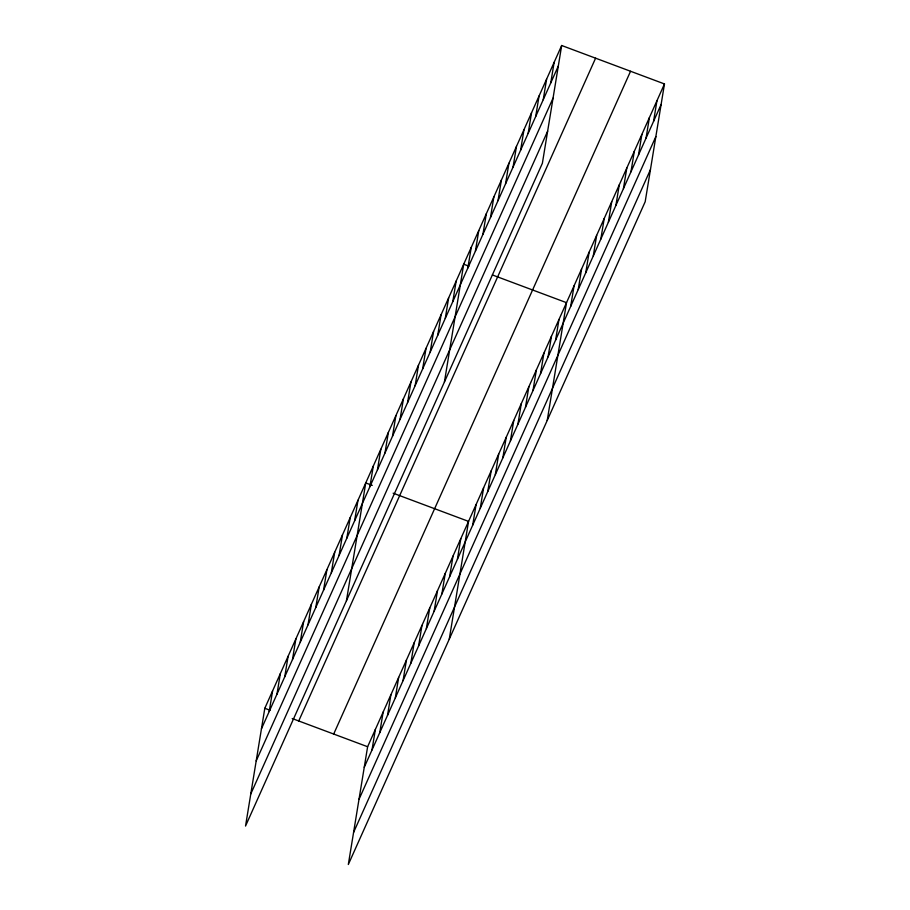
<?xml version="1.0" encoding="UTF-8"?>
<svg xmlns="http://www.w3.org/2000/svg" width="910" height="910" viewBox="0 0 910 910"><rect width="100%" height="100%" fill="white"/><g stroke="black" fill="none" stroke-linecap="round" stroke-linejoin="round"><path stroke-width="1.36" d="M561.675 45.5L264.81 708.287L245.529 826.053L542.383 163.265L561.675 45.5L664.471 83.947L645.19 201.713L348.325 864.5L367.617 746.735L664.471 83.947M269.212 711.495L272.579 690.952M276.97 694.171L280.337 673.616M284.739 676.835L288.106 656.281M292.497 659.5L295.864 638.945M300.266 642.164L303.633 621.61M308.024 624.829L311.391 604.274M315.793 607.493L319.16 586.939M323.562 590.158L326.917 569.615M331.32 572.822L334.687 552.279M339.089 555.487L342.456 534.943M346.846 538.151L350.213 517.608M354.616 520.827L357.983 500.272M346.46 600.702L365.74 482.937L372.27 485.383M369.915 486.668L373.282 466.113M377.445 469.833L380.812 449.29M384.987 453.009L388.354 432.466M392.517 436.186L395.884 415.642M400.059 419.362L403.426 398.819M407.589 402.538L410.956 381.995M415.131 385.715L418.498 365.16M422.661 368.891L426.028 348.337M430.202 352.068L433.57 331.513M437.733 335.244L441.1 314.689M372.008 749.954L375.375 729.399M445.274 318.42L448.641 297.866M379.777 732.618L383.144 712.064M452.805 301.597L456.172 281.042M387.535 715.283L390.902 694.728M444.421 381.984L463.702 264.219L468.923 266.175M395.304 697.947L398.671 677.404M467.876 267.95L471.243 247.395M403.073 680.612L406.429 660.068M475.418 251.114L478.774 230.571M410.831 663.276L414.198 642.733M482.948 234.291L486.315 213.748M418.6 645.941L421.967 625.397M490.49 217.467L493.846 196.924M426.358 628.617L429.725 608.062M498.02 200.644L501.387 180.1M434.127 611.281L437.494 590.726M505.562 183.82L508.917 163.277M441.885 593.946L445.252 573.391M513.092 166.996L516.459 146.442M449.654 576.61L453.021 556.055M520.622 150.173L523.989 129.618M457.411 559.275L460.778 538.72M528.164 133.349L531.531 112.794M449.267 639.15L468.548 521.385L393.143 493.186M535.694 116.525L539.061 95.971M472.711 525.115L476.078 504.561M543.236 99.702L546.603 79.147M480.252 508.292L483.62 487.737M550.766 82.878L554.133 62.324M487.783 491.468L491.15 470.914M495.324 474.645L498.691 454.09M502.855 457.821L506.222 437.266M510.396 440.997L513.763 420.443M517.926 424.174L521.293 403.619M525.468 407.339L528.835 386.796M532.998 390.515L536.365 369.972M540.54 373.691L543.907 353.148M548.07 356.868L551.437 336.325M555.612 340.044L558.979 319.501M547.228 420.431L566.509 302.666L492.412 274.957M570.684 306.397L574.051 285.842M578.214 289.573L581.581 269.019M585.756 272.75L589.123 252.195M593.286 255.926L596.653 235.371M600.827 239.102L604.194 218.548M608.358 222.279L611.725 201.724M615.899 205.455L619.255 184.901M623.43 188.62L626.797 168.077M630.971 171.797L634.327 151.253M638.502 154.973L641.868 134.43M646.043 138.149L649.399 117.606M653.573 121.326L656.94 100.782M261.443 728.83L558.308 66.055M256.188 760.919L553.053 98.132M250.773 793.964L547.638 131.188M298.73 720.97L595.595 58.194M333.686 734.052L630.55 71.264M364.25 767.289L661.115 104.502M358.995 799.367L655.86 136.58M353.58 832.422L650.445 169.635M264.81 708.287L270.031 710.232M292.212 718.536L367.617 746.735"/></g></svg>
